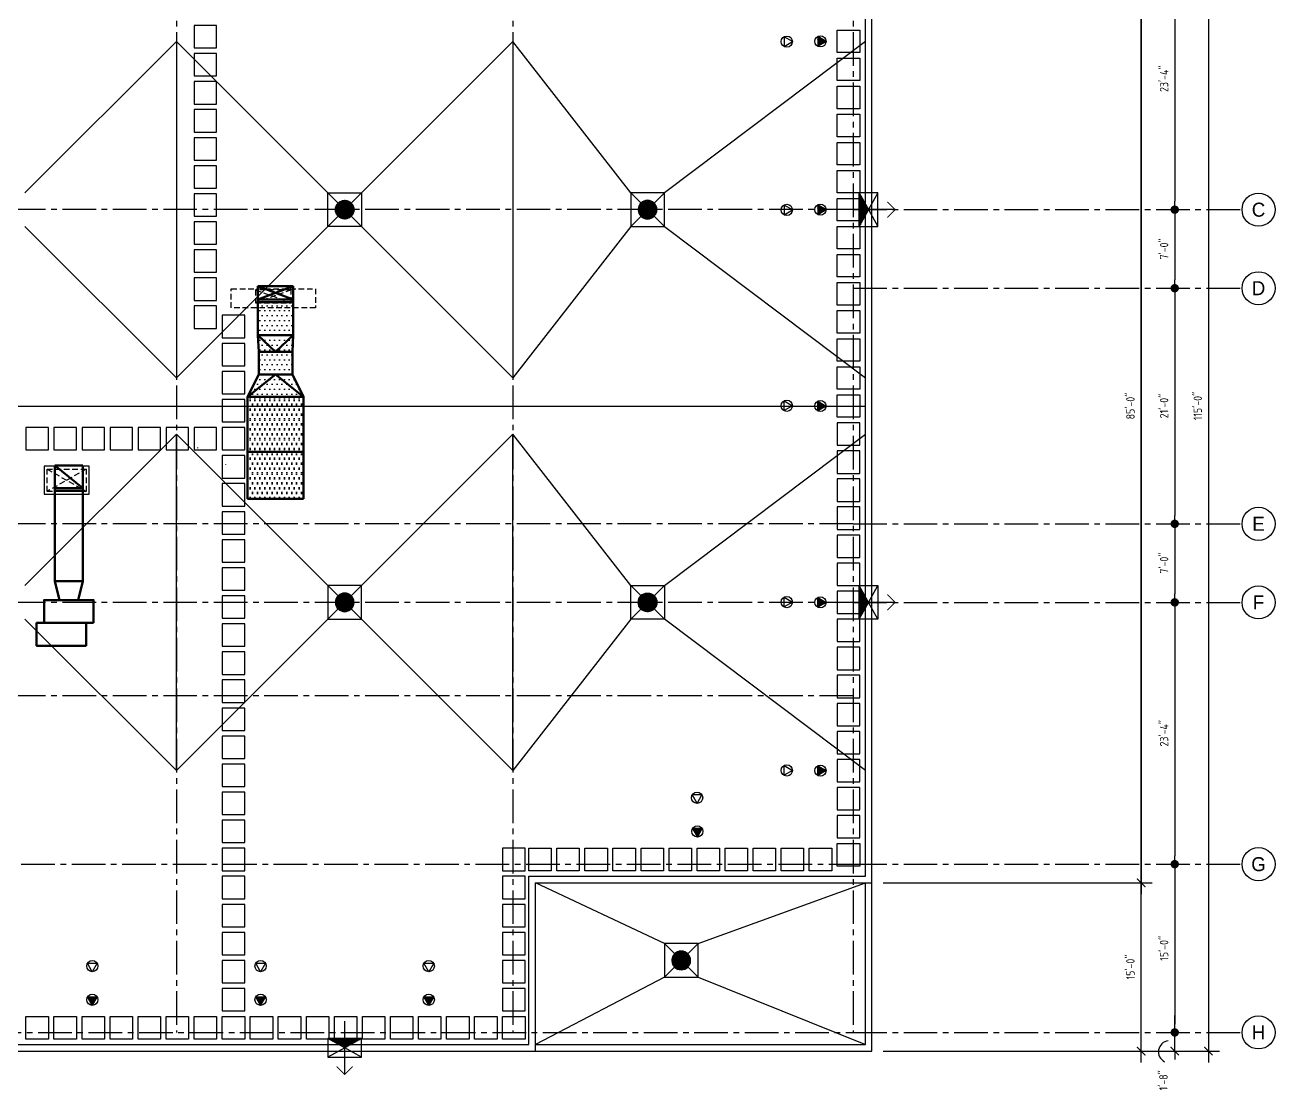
# Model space of a CAD drawing. Header units: inches. Extents: x 5893 to 9323, y 5265 to 7121.
# Drawn here: x 7986 to 9323, y 5265 to 6408 of the extents above; entities that cross this region are included whole.
import ezdxf
from ezdxf.enums import TextEntityAlignment as Align

# ---------------------------------------------------------------- set-up
doc = ezdxf.new("R2010")
doc.units = ezdxf.units.IN
doc.header["$LTSCALE"] = 48
doc.header["$MEASUREMENT"] = 0
doc.linetypes.add('CENTER2', pattern=[1.125, 0.75, -0.125, 0.125, -0.125])
doc.linetypes.add('HIDDEN2', pattern=[0.1875, 0.125, -0.0625])
doc.layers.get('0').update_dxf_attribs({"linetype": 'CONTINUOUS'})
doc.layers.get('DEFPOINTS').update_dxf_attribs({"linetype": 'CONTINUOUS'})
for name, color, linetype in [('A_0_BLDGRD', 35, 'CENTER2'), ('A_0_COL-GRID', 40, 'CONTINUOUS'), ('A_0_DIMGRD', 9, 'CENTER2'), ('A_0_DIMTXT_8', 4, 'CONTINUOUS'), ('A_0_DIMTXT_MAIN', 4, 'CONTINUOUS'), ('A_8-9_COPING', 1, 'CONTINUOUS'), ('A_9_CW_COPING', 2, 'CONTINUOUS'), ('A_MS_DRAINS', 7, 'CONTINUOUS'), ('A_MS_HATCH', 6, 'CONTINUOUS'), ('A_MS_HVAC', 2, 'CONTINUOUS'), ('A_MS_PAVERS', 1, 'CONTINUOUS'), ('A_MS_SLOPE_H', 3, 'CONTINUOUS'), ('A_MS_SLOPE_V', 1, 'CONTINUOUS'), ('M_1-9_DUCT', 9, 'CONTINUOUS'), ('M_2-9_SHAFT', 9, 'CONTINUOUS')]:
    doc.layers.add(name, color=color, linetype=linetype)
for name, color, linetype, lineweight in [('M-Exhs-Duct', 210, 'CONTINUOUS', 70), ('M-Hvac-Eqpm', 34, 'CONTINUOUS', 50), ('M-Hvac-Retn', 30, 'CONTINUOUS', 70)]:
    doc.layers.add(name, color=color, linetype=linetype, lineweight=lineweight)
doc.styles.add('ARCHITXT', font='architxt.shx')
doc.styles.add('AVANT', font='AVGARDN.TTF')
doc.dimstyles.new('DOT', dxfattribs={"dimscale": 96, "dimtxt": 0.09375, "dimasz": 0.09375, "dimexe": 0.125, "dimexo": 0.125, "dimgap": 0.0625, "dimtad": 1, "dimdec": 6, "dimzin": 3, "dimdsep": 46, "dimlunit": 4, "dimtxsty": 'ARCHITXT', "dimblk1": 'DOT', "dimblk2": 'DOT', "dimsah": 1, "dimcen": 0, "dimdle": 0.125, "dimse1": 1, "dimclrd": 256, "dimclre": 256, "dimclrt": 256, "dimadec": 0, "dimazin": 0, "dimtfac": 1, "dimtdec": 6, "dimtmove": 2, "dimatfit": 3, "dimldrblk": 'DOT', "dimfxl": 1, "dimfrac": 2, "dimtolj": 1, "dimtzin": 3, "dimarcsym": 0})
doc.dimstyles.new('TICK', dxfattribs={"dimscale": 96, "dimtxt": 0.09375, "dimasz": 0.09375, "dimexe": 0.125, "dimexo": 0.125, "dimgap": 0.0625, "dimtad": 1, "dimdec": 6, "dimzin": 3, "dimdsep": 46, "dimlunit": 4, "dimtxsty": 'ARCHITXT', "dimblk1": 'ARCHTICK', "dimblk2": 'ARCHTICK', "dimsah": 1, "dimcen": 0, "dimdle": 0.125, "dimclrd": 256, "dimclre": 256, "dimclrt": 256, "dimadec": 0, "dimazin": 0, "dimtfac": 1, "dimtdec": 6, "dimtmove": 2, "dimatfit": 3, "dimldrblk": 'ARCHTICK', "dimfxl": 1, "dimfrac": 2, "dimtolj": 1, "dimtzin": 3, "dimarcsym": 0})
doc.dimstyles.new('TICKDOT', dxfattribs={"dimscale": 96, "dimtxt": 0.09375, "dimasz": 0.09375, "dimexe": 0.125, "dimexo": 0.125, "dimgap": 0.0625, "dimtad": 1, "dimdec": 6, "dimzin": 3, "dimdsep": 46, "dimlunit": 4, "dimtxsty": 'ARCHITXT', "dimblk1": 'ARCHTICK', "dimblk2": 'DOT', "dimsah": 1, "dimcen": 0, "dimdle": 0.125, "dimclrd": 256, "dimclre": 256, "dimclrt": 256, "dimadec": 0, "dimazin": 0, "dimtfac": 1, "dimtdec": 6, "dimtmove": 2, "dimatfit": 3, "dimldrblk": 'ARCHTICK', "dimfxl": 1, "dimfrac": 2, "dimtolj": 1, "dimtzin": 3, "dimarcsym": 0})

# ---------------------------------------------------------------- blocks, each defined once
blk = doc.blocks.new('RD-20DIA')
at = {"layer": 'A_MS_HATCH'}
h = blk.add_hatch(dxfattribs=at)
h.set_pattern_fill('ANSI37', color=256, scale=4, angle=90, style=0)
h.set_pattern_definition([(135, (-6240, -5706), (-0.35355339, -0.35355339), []), (225, (-6240, -5706), (0.35355339, -0.35355339), [])])
edge = h.paths.add_edge_path()
edge.add_arc((0, 0), 10, 0, 360)
at = {"layer": 'A_MS_DRAINS', "color": 30}
for p, q in [((-18, -18), (18, 18)), ((18, -18), (-18, 18))]:
    blk.add_line(p, q, dxfattribs=at)
at = {"layer": 'A_MS_DRAINS'}
blk.add_lwpolyline([(18, -18), (-18, -18), (-18, 18), (18, 18)], close=True, dxfattribs=at)
blk.add_circle((0, 0), 10, dxfattribs=at)
blk = doc.blocks.new('SD-6X24')
at = {"layer": 'A_MS_HATCH'}
h = blk.add_hatch(dxfattribs=at)
h.set_pattern_fill('ANSI37', color=256, scale=4, angle=270, style=0)
h.set_pattern_definition([(315, (-6969.3838, -6302.17434), (0.35355339, 0.35355339), []), (45, (-6969.3838, -6302.17434), (-0.35355339, 0.35355339), [])])
h.paths.add_polyline_path([(-18, -10), (0, 0), (18, -10)])
at = {"layer": 'A_MS_DRAINS'}
for p, q in [((0, 28.5), (0, -28.5)), ((-18, 10), (0, 0)), ((0, 0), (18, 10))]:
    blk.add_line(p, q, dxfattribs=at)
at = {"layer": 'A_MS_DRAINS', "const_width": 1}
blk.add_lwpolyline([(-8.5, 20), (0, 28.5), (8.5, 20)], dxfattribs=at)
at = {"layer": 'A_MS_DRAINS'}
for points in [[(-18, -10), (18, -10), (18, 10), (-18, 10)], [(-18, -10), (0, 0), (18, -10)]]:
    blk.add_lwpolyline(points, close=True, dxfattribs=at)
blk = doc.blocks.new('_ARCHTICK')
at = {"color": 0, "linetype": 'ByBlock', "const_width": 0.15}
blk.add_lwpolyline([(-0.5, -0.5), (0.5, 0.5)], dxfattribs=at)
blk = doc.blocks.new('*D43')
at = {"layer": 'A_0_DIMTXT_MAIN', "lineweight": -2, "transparency": 16777216}
for p, q in [((9252, 6702), (9252, 5298)), ((8904, 6690), (9264, 6690)), ((8904, 5310), (9264, 5310))]:
    blk.add_line(p, q, dxfattribs=at)
at = {"layer": 'DEFPOINTS', "color": 0, "transparency": 16777216}
for p in [(8892, 6690), (8892, 5310), (9252, 5310)]:
    blk.add_point(p, dxfattribs=at)
at = {"layer": 'A_0_DIMTXT_MAIN', "lineweight": -2, "transparency": 16777216, "xscale": 9, "yscale": 9, "zscale": 9}
for p, rotation in [((9252, 6690), 90), ((9252, 5310), 270)]:
    blk.add_blockref('_ARCHTICK', p, dxfattribs=dict(at, rotation=rotation))
at = {"layer": 'A_0_DIMTXT_MAIN', "transparency": 16777216, "insert": (9240.6, 6000), "char_height": 9, "attachment_point": 5, "rotation": 90, "style": 'ARCHITXT'}
blk.add_mtext('\\A1;115\'-0"', dxfattribs=at)
blk = doc.blocks.new('_DOT')
at = {"color": 0, "linetype": 'ByBlock'}
blk.add_line((-0.5, 0), (-1, 0), dxfattribs=at)
at = {"color": 0, "linetype": 'ByBlock', "const_width": 0.5}
blk.add_lwpolyline([(-0.25, 0, 1), (0.25, 0, 1)], format="xyb", close=True, dxfattribs=at)
blk = doc.blocks.new('*D44')
at = {"layer": 'A_0_DIMTXT_MAIN', "lineweight": -2, "transparency": 16777216}
blk.add_line((9216, 6117), (9216, 5883), dxfattribs=at)
at = {"layer": 'DEFPOINTS', "color": 0, "transparency": 16777216}
for p in [(9216, 6126), (9216, 5874), (9216, 5874)]:
    blk.add_point(p, dxfattribs=at)
at = {"layer": 'A_0_DIMTXT_MAIN', "lineweight": -2, "transparency": 16777216, "xscale": 9, "yscale": 9, "zscale": 9}
for p, rotation in [((9216, 6126), 90), ((9216, 5874), 270)]:
    blk.add_blockref('_DOT', p, dxfattribs=dict(at, rotation=rotation))
at = {"layer": 'A_0_DIMTXT_MAIN', "transparency": 16777216, "insert": (9204.6, 6000), "char_height": 9, "attachment_point": 5, "rotation": 90, "style": 'ARCHITXT'}
blk.add_mtext('\\A1;21\'-0"', dxfattribs=at)
blk = doc.blocks.new('*D46')
at = {"layer": 'A_0_DIMTXT_MAIN', "lineweight": -2, "transparency": 16777216}
blk.add_line((9216, 6201), (9216, 6135), dxfattribs=at)
at = {"layer": 'DEFPOINTS', "color": 0, "transparency": 16777216}
for p in [(9216, 6210), (9216, 6126), (9216, 6126)]:
    blk.add_point(p, dxfattribs=at)
at = {"layer": 'A_0_DIMTXT_MAIN', "lineweight": -2, "transparency": 16777216, "xscale": 9, "yscale": 9, "zscale": 9}
for p, rotation in [((9216, 6210), 90), ((9216, 6126), 270)]:
    blk.add_blockref('_DOT', p, dxfattribs=dict(at, rotation=rotation))
at = {"layer": 'A_0_DIMTXT_MAIN', "transparency": 16777216, "insert": (9204.6, 6168), "char_height": 9, "attachment_point": 5, "rotation": 90, "style": 'ARCHITXT'}
blk.add_mtext('\\A1;7\'-0"', dxfattribs=at)
blk = doc.blocks.new('*D48')
at = {"layer": 'A_0_DIMTXT_8', "lineweight": -2, "transparency": 16777216}
blk.add_line((9180, 6522), (9180, 5478), dxfattribs=at)
at = {"layer": 'DEFPOINTS', "color": 0, "transparency": 16777216}
for p in [(9180, 6510), (9180, 5490), (9180, 5490)]:
    blk.add_point(p, dxfattribs=at)
at = {"layer": 'A_0_DIMTXT_8', "lineweight": -2, "transparency": 16777216, "xscale": 9, "yscale": 9, "zscale": 9}
for p, rotation in [((9180, 6510), 90), ((9180, 5490), 270)]:
    blk.add_blockref('_ARCHTICK', p, dxfattribs=dict(at, rotation=rotation))
at = {"layer": 'A_0_DIMTXT_8', "transparency": 16777216, "insert": (9168.6, 6000), "char_height": 9, "attachment_point": 5, "rotation": 90, "style": 'ARCHITXT'}
blk.add_mtext('\\A1;85\'-0"', dxfattribs=at)
blk = doc.blocks.new('*D49')
at = {"layer": 'A_0_DIMTXT_MAIN', "lineweight": -2, "transparency": 16777216}
for p, q in [((9216, 5339), (9216, 5348)), ((9216, 5310), (9216, 5330)), ((9216, 5310), (9216, 5301))]:
    blk.add_line(p, q, dxfattribs=at)
at = {"layer": 'DEFPOINTS', "color": 0, "transparency": 16777216}
for p in [(9216, 5330), (9216, 5330), (9216, 5310)]:
    blk.add_point(p, dxfattribs=at)
at = {"layer": 'A_0_DIMTXT_MAIN', "lineweight": -2, "transparency": 16777216, "xscale": 9, "yscale": 9, "zscale": 9}
for name, p, rotation in [('_DOT', (9216, 5330), 270), ('_ARCHTICK', (9216, 5310), 90)]:
    blk.add_blockref(name, p, dxfattribs=dict(at, rotation=rotation))
at = {"layer": 'A_0_DIMTXT_MAIN', "transparency": 16777216, "insert": (9203.9, 5278.8), "char_height": 9, "attachment_point": 5, "rotation": 90, "style": 'ARCHITXT'}
blk.add_mtext('\\A1;1\'-8"', dxfattribs=at)
blk = doc.blocks.new('*D14')
at = {"layer": 'A_0_DIMTXT_8', "lineweight": -2, "transparency": 16777216}
for p, q in [((9180, 5298), (9180, 5502)), ((8904, 5490), (9192, 5490)), ((8904, 5310), (9192, 5310))]:
    blk.add_line(p, q, dxfattribs=at)
at = {"layer": 'DEFPOINTS', "color": 0, "transparency": 16777216}
for p in [(8892, 5490), (9180, 5490), (8892, 5310)]:
    blk.add_point(p, dxfattribs=at)
at = {"layer": 'A_0_DIMTXT_8', "lineweight": -2, "transparency": 16777216, "xscale": 9, "yscale": 9, "zscale": 9}
for p, rotation in [((9180, 5490), 90), ((9180, 5310), 270)]:
    blk.add_blockref('_ARCHTICK', p, dxfattribs=dict(at, rotation=rotation))
at = {"layer": 'A_0_DIMTXT_8', "transparency": 16777216, "insert": (9168.6, 5400), "char_height": 9, "attachment_point": 5, "rotation": 90, "style": 'ARCHITXT'}
blk.add_mtext('\\A1;15\'-0"', dxfattribs=at)
blk = doc.blocks.new('*D15')
at = {"layer": 'A_0_DIMTXT_8', "lineweight": -2, "transparency": 16777216}
blk.add_line((9180, 5478), (9180, 6522), dxfattribs=at)
at = {"layer": 'DEFPOINTS', "color": 0, "transparency": 16777216}
for p in [(9180, 6510), (9180, 6510), (9180, 5490)]:
    blk.add_point(p, dxfattribs=at)
at = {"layer": 'A_0_DIMTXT_8', "lineweight": -2, "transparency": 16777216, "xscale": 9, "yscale": 9, "zscale": 9}
for p, rotation in [((9180, 6510), 90), ((9180, 5490), 270)]:
    blk.add_blockref('_ARCHTICK', p, dxfattribs=dict(at, rotation=rotation))
at = {"layer": 'A_0_DIMTXT_8', "transparency": 16777216, "insert": (9168.6, 6000), "char_height": 9, "attachment_point": 5, "rotation": 90, "style": 'ARCHITXT'}
blk.add_mtext('\\A1;85\'-0"', dxfattribs=at)
blk = doc.blocks.new('*D16')
at = {"layer": 'A_0_DIMTXT_MAIN', "lineweight": -2, "transparency": 16777216}
blk.add_line((9216, 6481), (9216, 6219), dxfattribs=at)
at = {"layer": 'DEFPOINTS', "color": 0, "transparency": 16777216}
for p in [(9216, 6490), (9216, 6210), (9216, 6210)]:
    blk.add_point(p, dxfattribs=at)
at = {"layer": 'A_0_DIMTXT_MAIN', "lineweight": -2, "transparency": 16777216, "xscale": 9, "yscale": 9, "zscale": 9}
for p, rotation in [((9216, 6490), 90), ((9216, 6210), 270)]:
    blk.add_blockref('_DOT', p, dxfattribs=dict(at, rotation=rotation))
at = {"layer": 'A_0_DIMTXT_MAIN', "transparency": 16777216, "insert": (9204.6, 6350), "char_height": 9, "attachment_point": 5, "rotation": 90, "style": 'ARCHITXT'}
blk.add_mtext('\\A1;23\'-4"', dxfattribs=at)
blk = doc.blocks.new('*D17')
at = {"layer": 'A_0_DIMTXT_MAIN', "lineweight": -2, "transparency": 16777216}
blk.add_line((9216, 5781), (9216, 5519), dxfattribs=at)
at = {"layer": 'DEFPOINTS', "color": 0, "transparency": 16777216}
for p in [(9216, 5790), (9216, 5510), (9216, 5510)]:
    blk.add_point(p, dxfattribs=at)
at = {"layer": 'A_0_DIMTXT_MAIN', "lineweight": -2, "transparency": 16777216, "xscale": 9, "yscale": 9, "zscale": 9}
for p, rotation in [((9216, 5790), 90), ((9216, 5510), 270)]:
    blk.add_blockref('_DOT', p, dxfattribs=dict(at, rotation=rotation))
at = {"layer": 'A_0_DIMTXT_MAIN', "transparency": 16777216, "insert": (9204.6, 5650), "char_height": 9, "attachment_point": 5, "rotation": 90, "style": 'ARCHITXT'}
blk.add_mtext('\\A1;23\'-4"', dxfattribs=at)
blk = doc.blocks.new('*D18')
at = {"layer": 'A_0_DIMTXT_MAIN', "lineweight": -2, "transparency": 16777216}
blk.add_line((9216, 5865), (9216, 5799), dxfattribs=at)
at = {"layer": 'DEFPOINTS', "color": 0, "transparency": 16777216}
for p in [(9216, 5874), (9216, 5790), (9216, 5790)]:
    blk.add_point(p, dxfattribs=at)
at = {"layer": 'A_0_DIMTXT_MAIN', "lineweight": -2, "transparency": 16777216, "xscale": 9, "yscale": 9, "zscale": 9}
for p, rotation in [((9216, 5874), 90), ((9216, 5790), 270)]:
    blk.add_blockref('_DOT', p, dxfattribs=dict(at, rotation=rotation))
at = {"layer": 'A_0_DIMTXT_MAIN', "transparency": 16777216, "insert": (9204.6, 5832), "char_height": 9, "attachment_point": 5, "rotation": 90, "style": 'ARCHITXT'}
blk.add_mtext('\\A1;7\'-0"', dxfattribs=at)
blk = doc.blocks.new('*D19')
at = {"layer": 'A_0_DIMTXT_MAIN', "lineweight": -2, "transparency": 16777216}
blk.add_line((9216, 5501), (9216, 5339), dxfattribs=at)
at = {"layer": 'DEFPOINTS', "color": 0, "transparency": 16777216}
for p in [(9216, 5510), (9216, 5330), (9216, 5330)]:
    blk.add_point(p, dxfattribs=at)
at = {"layer": 'A_0_DIMTXT_MAIN', "lineweight": -2, "transparency": 16777216, "xscale": 9, "yscale": 9, "zscale": 9}
for p, rotation in [((9216, 5510), 90), ((9216, 5330), 270)]:
    blk.add_blockref('_DOT', p, dxfattribs=dict(at, rotation=rotation))
at = {"layer": 'A_0_DIMTXT_MAIN', "transparency": 16777216, "insert": (9204.6, 5420), "char_height": 9, "attachment_point": 5, "rotation": 90, "style": 'ARCHITXT'}
blk.add_mtext('\\A1;15\'-0"', dxfattribs=at)
blk = doc.blocks.new('grid-bbl')
at = {"color": 1, "linetype": 'Continuous'}
blk.add_circle((0, 0.25), 0.184, dxfattribs=at)
at = {"style": 'AVANT'}
blk.add_attdef('-', text='', height=0.156, dxfattribs=at).set_placement((0, 0.25), align=Align.MIDDLE_CENTER)

msp = doc.modelspace()

# ---------------------------------------------------------------- hatches: boundary and pattern name
at = {"layer": 'A_MS_HATCH'}
h = msp.add_hatch(dxfattribs=at)
h.set_pattern_fill('ANSI37', color=9, scale=4, angle=180, style=0)
h.set_pattern_definition([(45, (2250.86584, 11468.35104), (-0.35355339, 0.35355339), []), (135, (2250.86584, 11468.35104), (-0.35355339, -0.35355339), [])])
h.paths.add_polyline_path([(8834, 6384.8038476), (8843, 6390), (8834, 6395.1961524)])
h = msp.add_hatch(dxfattribs=at)
h.set_pattern_fill('ANSI37', color=9, scale=4, angle=180, style=0)
h.set_pattern_definition([(45, (2250.86584, 11288.35104), (-0.35355339, 0.35355339), []), (135, (2250.86584, 11288.35104), (-0.35355339, -0.35355339), [])])
h.paths.add_polyline_path([(8834, 6204.8038476), (8843, 6210), (8834, 6215.1961524)])
h = msp.add_hatch(dxfattribs=at)
h.set_pattern_fill('ANSI37', color=9, scale=4, angle=180, style=0)
h.set_pattern_definition([(315, (2250.86584, 921.64896), (-0.35355339, -0.35355339), []), (225, (2250.86584, 921.64896), (-0.35355339, 0.35355339), [])])
h.paths.add_polyline_path([(8834, 6005.1961524), (8843, 6000), (8834, 5994.8038476)])
h = msp.add_hatch(dxfattribs=at)
h.set_pattern_fill('ANSI37', color=9, scale=4, angle=180, style=0)
h.set_pattern_definition([(315, (2250.86584, 711.64896), (-0.35355339, -0.35355339), []), (225, (2250.86584, 711.64896), (-0.35355339, 0.35355339), [])])
h.paths.add_polyline_path([(8834, 5795.1961524), (8843, 5790), (8834, 5784.8038476)])
h = msp.add_hatch(dxfattribs=at)
h.set_pattern_fill('ANSI37', color=9, scale=4, angle=180, style=0)
h.set_pattern_definition([(315, (2250.86584, 531.64896), (-0.35355339, -0.35355339), []), (225, (2250.86584, 531.64896), (-0.35355339, 0.35355339), [])])
h.paths.add_polyline_path([(8834, 5615.1961524), (8843, 5610), (8834, 5604.8038476)])
h = msp.add_hatch(dxfattribs=at)
h.set_pattern_fill('ANSI37', color=9, scale=4, angle=180, style=0)
h.set_pattern_definition([(315, (13783.62156, 12131.13416), (0.35355339, 0.35355339), []), (45, (13783.62156, 12131.13416), (-0.35355339, 0.35355339), [])])
h.paths.add_polyline_path([(8700.0743621, 5548), (8705.2705145, 5539), (8710.466667, 5548)])
h = msp.add_hatch(dxfattribs=at)
h.set_pattern_fill('ANSI37', color=9, scale=4, angle=90, style=0)
h.set_pattern_definition([(225, (2979.64896, 11951.13416), (-0.35355339, 0.35355339), []), (135, (2979.64896, 11951.13416), (0.35355339, 0.35355339), [])])
h.paths.add_polyline_path([(8063.1961524, 5368), (8058, 5359), (8052.8038476, 5368)])
h = msp.add_hatch(dxfattribs=at)
h.set_pattern_fill('ANSI37', color=9, scale=4, angle=90, style=0)
h.set_pattern_definition([(225, (3159.64896, 11951.13416), (-0.35355339, 0.35355339), []), (135, (3159.64896, 11951.13416), (0.35355339, 0.35355339), [])])
h.paths.add_polyline_path([(8243.1961524, 5368), (8238, 5359), (8232.8038476, 5368)])
h = msp.add_hatch(dxfattribs=at)
h.set_pattern_fill('ANSI37', color=9, scale=4, angle=90, style=0)
h.set_pattern_definition([(225, (3339.64896, 11951.13416), (-0.35355339, 0.35355339), []), (135, (3339.64896, 11951.13416), (0.35355339, 0.35355339), [])])
h.paths.add_polyline_path([(8423.1961524, 5368), (8418, 5359), (8412.8038476, 5368)])
at = {"layer": 'A_MS_HVAC'}
h = msp.add_hatch(dxfattribs=at)
h.set_pattern_fill('DOTS', color=6, scale=84, style=0)
h.set_pattern_definition([(7e-15, (2e-12, 1440), (2.625, 5.25), [0, -5.25])])
h.paths.add_polyline_path([(8284.0299169, 5950.9312578), (8284.0299169, 6009.8574786), (8224.0299169, 6009.8574786), (8224.0299169, 5950.9312578)])
h.paths.add_polyline_path([(8284.0299169, 5900.7914322), (8284.0299169, 5950.9312578), (8224.0299169, 5950.9312578), (8224.0299169, 5900.7914322)])
h.paths.add_polyline_path([(8254.0299169, 6033.8574786), (8224.0299169, 6009.8574786), (8284.0299169, 6009.8574786)])
h.paths.add_polyline_path([(8254.0299169, 6033.8574786), (8236.0299169, 6033.8574786), (8224.0299169, 6009.8574786)], flags=16)
h.paths.add_polyline_path([(8284.0299169, 6009.8574786), (8272.0299169, 6033.8574786), (8254.0299169, 6033.8574786)], flags=16)
h.paths.add_polyline_path([(8272.0299169, 6033.8574786), (8272.0299169, 6057.8574786), (8236.0299169, 6057.8574786), (8236.0299169, 6033.8574786)])
h.paths.add_polyline_path([(8236.0299169, 6057.8574786), (8254.0299169, 6057.8574786), (8235.0299169, 6075.6715537)], flags=16)
h.paths.add_polyline_path([(8254.0299169, 6057.8574786), (8272.0299169, 6057.8574786), (8273.0299169, 6075.6715537)], flags=16)
h.paths.add_polyline_path([(8235.0299169, 6075.6715537), (8254.0299169, 6057.8574786), (8273.0299169, 6075.6715537)])
h.paths.add_polyline_path([(8273.0299169, 6075.6715537), (8273.0299169, 6110.9127013), (8235.0299169, 6110.9127013), (8235.0299169, 6075.6715537)])
h = msp.add_hatch(dxfattribs=at)
h.set_pattern_fill('DOTS', color=6, scale=84, style=0)
h.paths.add_polyline_path([(8284.0299169, 5950.9312578), (8224.0299169, 5950.9312578), (8224.0299169, 5900.7914322), (8284.0299169, 5900.7914322)])
h.paths.add_polyline_path([(8284.0299169, 5991.1935771), (8224.0299169, 5991.1935771), (8224.0299169, 5950.9312578), (8284.0299169, 5950.9312578)])
h.paths.add_polyline_path([(8284.0299169, 6000), (8224.0299169, 6000), (8224.0299169, 5991.1935771), (8284.0299169, 5991.1935771)])
h.paths.add_polyline_path([(8284.0299169, 6009.8574786), (8224.0299169, 6009.8574786), (8224.0299169, 6000), (8284.0299169, 6000)])

# ---------------------------------------------------------------- linework, layer by layer
for p, q in [((8171, 5955), (8171, 5955.625)), ((8201, 5937), (8201, 5937.625))]:
    msp.add_line(p, q)
at = {"layer": 'A_0_BLDGRD'}
for p, q in [((8148, 6670), (8148, 5330)), ((8148, 6670), (8148, 5330)), ((8508, 6670), (8508, 5330)), ((8508, 6670), (8508, 5330)), ((8872, 6670), (8872, 5330)), ((8872, 6670), (8872, 5330)), ((8872, 6210), (6344, 6210)), ((8872, 6210), (6344, 6210)), ((8872, 5874), (6344, 5874)), ((8872, 5874), (6344, 5874)), ((8872, 5790), (6344, 5790)), ((8872, 5790), (6344, 5790)), ((8872, 5690), (6316, 5690)), ((8872, 5690), (6316, 5690)), ((6524, 5510), (8872, 5510)), ((6524, 5510), (8872, 5510)), ((6704, 5330), (8872, 5330)), ((6704, 5330), (8872, 5330))]:
    msp.add_line(p, q, dxfattribs=at)
at = {"layer": 'A_0_DIMGRD'}
for p, q in [((8872, 6210), (9288, 6210)), ((8872, 6126), (9288, 6126)), ((8872, 5874), (9288, 5874)), ((8872, 5790), (9288, 5790)), ((8872, 5510), (9288, 5510)), ((8872, 5330), (9288, 5330))]:
    msp.add_line(p, q, dxfattribs=at)
at = {"layer": 'A_0_DIMTXT_MAIN'}
msp.add_arc((9210.439414, 5309.3063965), 11.8722715, 96.6542370263, 243.3158759488, dxfattribs=at)
at = {"layer": 'A_8-9_COPING'}
for points in [[(8532, 5310), (8892, 5310), (8892, 5490)], [(8532, 5317), (8885, 5317), (8885, 5490)]]:
    msp.add_lwpolyline(points, dxfattribs=at)
at = {"layer": 'A_9_CW_COPING'}
for points in [[(6504, 5674.5), (6504, 5490), (6684, 5490), (6684, 5310), (8532, 5310), (8532, 5490), (8892, 5490), (8892, 6510), (8532, 6510), (8532, 6690), (6684, 6690), (6684, 6510), (6504, 6510), (6504, 6325.5)], [(6511, 5674.5), (6511, 5497), (6691, 5497), (6691, 5317), (8525, 5317), (8525, 5497), (8885, 5497), (8885, 6503), (8525, 6503), (8525, 6683), (6691, 6683), (6691, 6503), (6511, 6503), (6511, 6325.5)]]:
    msp.add_lwpolyline(points, dxfattribs=at)
at = {"layer": 'A_MS_DRAINS', "color": 3}
for points in [[(8798.0061013, 6384.533333), (8807.0061013, 6389.7294855), (8798.0061013, 6394.9256379)], [(8834, 6384.8038476), (8843, 6390), (8834, 6395.1961524)], [(8798.0061013, 6204.533333), (8807.0061013, 6209.7294855), (8798.0061013, 6214.9256379)], [(8834, 6204.8038476), (8843, 6210), (8834, 6215.1961524)], [(8798.0061013, 6005.466667), (8807.0061013, 6000.2705145), (8798.0061013, 5995.0743621)], [(8834, 6005.1961524), (8843, 6000), (8834, 5994.8038476)], [(8798.0061013, 5795.466667), (8807.0061013, 5790.2705145), (8798.0061013, 5785.0743621)], [(8834, 5795.1961524), (8843, 5790), (8834, 5784.8038476)], [(8798.0061013, 5615.466667), (8807.0061013, 5610.2705145), (8798.0061013, 5605.0743621)], [(8834, 5615.1961524), (8843, 5610), (8834, 5604.8038476)], [(8699.8038476, 5583.9938987), (8705, 5574.9938987), (8710.1961524, 5583.9938987)], [(8700.0743621, 5548), (8705.2705145, 5539), (8710.466667, 5548)], [(8063.1961524, 5404), (8058, 5395), (8052.8038476, 5404)], [(8243.1961524, 5404), (8238, 5395), (8232.8038476, 5404)], [(8423.1961524, 5404), (8418, 5395), (8412.8038476, 5404)], [(8063.1961524, 5368), (8058, 5359), (8052.8038476, 5368)], [(8243.1961524, 5368), (8238, 5359), (8232.8038476, 5368)], [(8423.1961524, 5368), (8418, 5359), (8412.8038476, 5368)]]:
    msp.add_lwpolyline(points, close=True, dxfattribs=at)
for centre in [(8801.0061013, 6389.7294855), (8837, 6390), (8801.0061013, 6209.7294855), (8837, 6210), (8801.0061013, 6000.2705145), (8837, 6000), (8801.0061013, 5790.2705145), (8837, 5790), (8801.0061013, 5610.2705145), (8837, 5610), (8705, 5580.9938987), (8705.2705145, 5545), (8058, 5401), (8238, 5401), (8418, 5401), (8058, 5365), (8238, 5365), (8418, 5365)]:
    msp.add_circle(centre, 6, dxfattribs=at)
at = {"layer": 'A_MS_PAVERS'}
for points in [[(8167, 6407), (8167, 6383), (8191, 6383), (8191, 6407)], [(8855, 6402), (8879, 6402), (8879, 6378), (8855, 6378)], [(8167, 6377), (8167, 6353), (8191, 6353), (8191, 6377)], [(8855, 6372), (8879, 6372), (8879, 6348), (8855, 6348)], [(8167, 6347), (8167, 6323), (8191, 6323), (8191, 6347)], [(8855, 6342), (8879, 6342), (8879, 6318), (8855, 6318)], [(8167, 6317), (8167, 6293), (8191, 6293), (8191, 6317)], [(8855, 6312), (8879, 6312), (8879, 6288), (8855, 6288)], [(8167, 6287), (8167, 6263), (8191, 6263), (8191, 6287)], [(8855, 6282), (8879, 6282), (8879, 6258), (8855, 6258)], [(8167, 6257), (8167, 6233), (8191, 6233), (8191, 6257)], [(8855, 6252), (8879, 6252), (8879, 6228), (8855, 6228)], [(8167, 6227), (8167, 6203), (8191, 6203), (8191, 6227)], [(8855, 6222), (8879, 6222), (8879, 6198), (8855, 6198)], [(8167, 6197), (8167, 6173), (8191, 6173), (8191, 6197)], [(8855, 6192), (8879, 6192), (8879, 6168), (8855, 6168)], [(8167, 6167), (8167, 6143), (8191, 6143), (8191, 6167)], [(8855, 6162), (8879, 6162), (8879, 6138), (8855, 6138)], [(8167, 6137), (8167, 6113), (8191, 6113), (8191, 6137)], [(8855, 6132), (8879, 6132), (8879, 6108), (8855, 6108)], [(8167, 6107), (8167, 6083), (8191, 6083), (8191, 6107)], [(8855, 6102), (8879, 6102), (8879, 6078), (8855, 6078)], [(8197, 6097), (8197, 6073), (8221, 6073), (8221, 6097)], [(8855, 6072), (8879, 6072), (8879, 6048), (8855, 6048)], [(8197, 6067), (8197, 6043), (8221, 6043), (8221, 6067)], [(8197, 6037), (8197, 6013), (8221, 6013), (8221, 6037)], [(8855, 6042), (8879, 6042), (8879, 6018), (8855, 6018)], [(8197, 6007), (8197, 5983), (8221, 5983), (8221, 6007)], [(8855, 6012), (8879, 6012), (8879, 5988), (8855, 5988)], [(8855, 5958), (8879, 5958), (8879, 5982), (8855, 5982)], [(7987, 5977), (7987, 5953), (8011, 5953), (8011, 5977)], [(8017, 5977), (8017, 5953), (8041, 5953), (8041, 5977)], [(8047, 5977), (8047, 5953), (8071, 5953), (8071, 5977)], [(8077, 5977), (8077, 5953), (8101, 5953), (8101, 5977)], [(8107, 5977), (8107, 5953), (8131, 5953), (8131, 5977)], [(8137, 5977), (8137, 5953), (8161, 5953), (8161, 5977)], [(8167, 5977), (8167, 5953), (8191, 5953), (8191, 5977)], [(8197, 5977), (8197, 5953), (8221, 5953), (8221, 5977)], [(8855, 5928), (8879, 5928), (8879, 5952), (8855, 5952)], [(8197, 5947), (8197, 5923), (8221, 5923), (8221, 5947)], [(8197, 5917), (8197, 5893), (8221, 5893), (8221, 5917)], [(8855, 5898), (8879, 5898), (8879, 5922), (8855, 5922)], [(8197, 5887), (8197, 5863), (8221, 5863), (8221, 5887)], [(8855, 5868), (8879, 5868), (8879, 5892), (8855, 5892)], [(8855, 5838), (8879, 5838), (8879, 5862), (8855, 5862)], [(8197, 5857), (8197, 5833), (8221, 5833), (8221, 5857)], [(8855, 5808), (8879, 5808), (8879, 5832), (8855, 5832)], [(8197, 5827), (8197, 5803), (8221, 5803), (8221, 5827)], [(8197, 5797), (8197, 5773), (8221, 5773), (8221, 5797)], [(8855, 5778), (8879, 5778), (8879, 5802), (8855, 5802)], [(8197, 5767), (8197, 5743), (8221, 5743), (8221, 5767)], [(8855, 5748), (8879, 5748), (8879, 5772), (8855, 5772)], [(8197, 5737), (8197, 5713), (8221, 5713), (8221, 5737)], [(8855, 5718), (8879, 5718), (8879, 5742), (8855, 5742)], [(8855, 5688), (8879, 5688), (8879, 5712), (8855, 5712)], [(8197, 5707), (8197, 5683), (8221, 5683), (8221, 5707)], [(8197, 5677), (8197, 5653), (8221, 5653), (8221, 5677)], [(8855, 5658), (8879, 5658), (8879, 5682), (8855, 5682)], [(8197, 5647), (8197, 5623), (8221, 5623), (8221, 5647)], [(8855, 5628), (8879, 5628), (8879, 5652), (8855, 5652)], [(8197, 5617), (8197, 5593), (8221, 5593), (8221, 5617)], [(8855, 5598), (8879, 5598), (8879, 5622), (8855, 5622)], [(8855, 5568), (8879, 5568), (8879, 5592), (8855, 5592)], [(8197, 5587), (8197, 5563), (8221, 5563), (8221, 5587)], [(8197, 5557), (8197, 5533), (8221, 5533), (8221, 5557)], [(8855, 5538), (8879, 5538), (8879, 5562), (8855, 5562)], [(8197, 5527), (8197, 5503), (8221, 5503), (8221, 5527)], [(8521, 5527), (8497, 5527), (8497, 5503), (8521, 5503)], [(8549, 5527), (8549, 5503), (8525, 5503), (8525, 5527)], [(8579, 5527), (8579, 5503), (8555, 5503), (8555, 5527)], [(8609, 5527), (8609, 5503), (8585, 5503), (8585, 5527)], [(8639, 5527), (8639, 5503), (8615, 5503), (8615, 5527)], [(8669, 5527), (8669, 5503), (8645, 5503), (8645, 5527)], [(8699, 5527), (8699, 5503), (8675, 5503), (8675, 5527)], [(8729, 5527), (8729, 5503), (8705, 5503), (8705, 5527)], [(8759, 5527), (8759, 5503), (8735, 5503), (8735, 5527)], [(8789, 5527), (8789, 5503), (8765, 5503), (8765, 5527)], [(8819, 5527), (8819, 5503), (8795, 5503), (8795, 5527)], [(8849, 5527), (8849, 5503), (8825, 5503), (8825, 5527)], [(8879, 5532), (8879, 5508), (8855, 5508), (8855, 5532)], [(8197, 5497), (8197, 5473), (8221, 5473), (8221, 5497)], [(8521, 5497), (8497, 5497), (8497, 5473), (8521, 5473)], [(8197, 5467), (8197, 5443), (8221, 5443), (8221, 5467)], [(8521, 5467), (8497, 5467), (8497, 5443), (8521, 5443)], [(8197, 5437), (8197, 5413), (8221, 5413), (8221, 5437)], [(8521, 5437), (8497, 5437), (8497, 5413), (8521, 5413)], [(8197, 5407), (8197, 5383), (8221, 5383), (8221, 5407)], [(8521, 5407), (8497, 5407), (8497, 5383), (8521, 5383)], [(8197, 5377), (8197, 5353), (8221, 5353), (8221, 5377)], [(8521, 5377), (8497, 5377), (8497, 5353), (8521, 5353)], [(7987, 5323), (7987, 5347), (8011, 5347), (8011, 5323)], [(8017, 5323), (8017, 5347), (8041, 5347), (8041, 5323)], [(8047, 5323), (8047, 5347), (8071, 5347), (8071, 5323)], [(8077, 5323), (8077, 5347), (8101, 5347), (8101, 5323)], [(8107, 5323), (8107, 5347), (8131, 5347), (8131, 5323)], [(8137, 5323), (8137, 5347), (8161, 5347), (8161, 5323)], [(8167, 5323), (8167, 5347), (8191, 5347), (8191, 5323)], [(8197, 5323), (8197, 5347), (8221, 5347), (8221, 5323)], [(8227, 5323), (8227, 5347), (8251, 5347), (8251, 5323)], [(8257, 5323), (8257, 5347), (8281, 5347), (8281, 5323)], [(8287, 5323), (8287, 5347), (8311, 5347), (8311, 5323)], [(8317, 5323), (8317, 5347), (8341, 5347), (8341, 5323)], [(8347, 5323), (8347, 5347), (8371, 5347), (8371, 5323)], [(8377, 5323), (8377, 5347), (8401, 5347), (8401, 5323)], [(8407, 5323), (8407, 5347), (8431, 5347), (8431, 5323)], [(8437, 5323), (8437, 5347), (8461, 5347), (8461, 5323)], [(8467, 5323), (8467, 5347), (8491, 5347), (8491, 5323)], [(8497, 5323), (8497, 5347), (8521, 5347), (8521, 5323)]]:
    msp.add_lwpolyline(points, close=True, dxfattribs=at)
at = {"layer": 'A_MS_SLOPE_H'}
for p, q in [((8148, 6390), (8148, 6030)), ((8508, 6390), (8508, 6030)), ((7452, 6000), (8885, 6000)), ((8148, 5610), (8148, 5970)), ((8508, 5610), (8508, 5970)), ((8148, 5658), (8148, 5922))]:
    msp.add_line(p, q, dxfattribs=at)
at = {"layer": 'A_MS_SLOPE_V'}
for p, q in [((7986, 6228), (8148, 6390)), ((8148, 6390), (8310, 6228)), ((8508, 6390), (8346, 6228)), ((8634, 6228), (8508, 6390)), ((8885, 6390), (8670, 6228)), ((7986, 6192), (8148, 6030)), ((8148, 6030), (8310, 6192)), ((8508, 6030), (8346, 6192)), ((8634, 6192), (8508, 6030)), ((8670, 6192), (8885, 6030)), ((7986, 5808), (8148, 5970)), ((8148, 5970), (8310, 5808)), ((8508, 5970), (8346, 5808)), ((8634, 5808), (8508, 5970)), ((8670, 5808), (8885, 5970)), ((7986, 5772), (8148, 5610)), ((8148, 5610), (8310, 5772)), ((8508, 5610), (8346, 5772)), ((8634, 5772), (8508, 5610)), ((8885, 5610), (8670, 5772)), ((8670, 5425), (8532, 5490)), ((8706, 5425), (8885, 5490)), ((8670, 5389), (8532, 5317)), ((8706, 5389), (8885, 5317))]:
    msp.add_line(p, q, dxfattribs=at)
at = {"layer": 'DEFPOINTS'}
for p in [(8254.0299169, 6075.6715537), (8254.0299169, 6009.8574786), (8254.0299169, 5900.7914322)]:
    msp.add_point(p, dxfattribs=at)
at = {"layer": 'M-Exhs-Duct'}
for p, q in [((8235.0299169, 6128.2877013), (8235.0299169, 6075.6715537)), ((8273.0299169, 6128.2877013), (8235.0299169, 6128.2877013)), ((8235.0299169, 6113.9127013), (8273.0299169, 6128.2877013)), ((8273.0299169, 6113.9127013), (8235.0299169, 6128.2877013)), ((8235.0299169, 6128.2877013), (8235.0299169, 6075.6715537)), ((8273.0299169, 6128.2877013), (8235.0299169, 6128.2877013)), ((8235.0299169, 6113.9127013), (8273.0299169, 6128.2877013)), ((8273.0299169, 6113.9127013), (8235.0299169, 6128.2877013)), ((8273.0299169, 6128.2877013), (8273.0299169, 6075.6715537)), ((8273.0299169, 6128.2877013), (8273.0299169, 6075.6715537)), ((8273.0299169, 6113.9127013), (8235.0299169, 6113.9127013)), ((8273.0299169, 6113.9127013), (8235.0299169, 6113.9127013)), ((8273.0299169, 6110.9127013), (8235.0299169, 6110.9127013)), ((8273.0299169, 6110.9127013), (8235.0299169, 6110.9127013)), ((8273.0299169, 6075.6715537), (8235.0299169, 6075.6715537)), ((8235.0299169, 6075.6715537), (8254.0299169, 6057.8574786)), ((8273.0299169, 6075.6715537), (8235.0299169, 6075.6715537)), ((8235.0299169, 6075.6715537), (8254.0299169, 6057.8574786)), ((8254.0299169, 6057.8574786), (8273.0299169, 6075.6715537)), ((8254.0299169, 6057.8574786), (8273.0299169, 6075.6715537)), ((8224.0299169, 6009.8574786), (8254.0299169, 6033.8574786)), ((8224.0299169, 6009.8574786), (8254.0299169, 6033.8574786)), ((8284.0299169, 6009.8574786), (8254.0299169, 6033.8574786)), ((8284.0299169, 6009.8574786), (8254.0299169, 6033.8574786)), ((8224.0299169, 6009.8574786), (8224.0299169, 5900.7914322)), ((8224.0299169, 6009.8574786), (8224.0299169, 5900.7914322)), ((8284.0299169, 6009.8574786), (8284.0299169, 5900.7914322)), ((8284.0299169, 6009.8574786), (8284.0299169, 5900.7914322)), ((8224.0299169, 5950.9312578), (8284.0299169, 5950.9312578)), ((8224.0299169, 5950.9312578), (8284.0299169, 5950.9312578)), ((8284.0299169, 5900.7914322), (8224.0299169, 5900.7914322)), ((8284.0299169, 5900.7914322), (8224.0299169, 5900.7914322))]:
    msp.add_line(p, q, dxfattribs=at)
for points in [[(8273.0299169, 6075.6715537, 0), (8272.0299169, 6057.8574786, 0), (8236.0299169, 6057.8574786, 0), (8235.0299169, 6075.6715537, 0)], [(8273.0299169, 6075.6715537, 0), (8272.0299169, 6057.8574786, 0), (8236.0299169, 6057.8574786, 0), (8235.0299169, 6075.6715537, 0)], [(8272.0299169, 6033.8574786, 0), (8284.0299169, 6009.8574786, 0), (8224.0299169, 6009.8574786, 0), (8236.0299169, 6033.8574786, 0)], [(8272.0299169, 6033.8574786, 0), (8284.0299169, 6009.8574786, 0), (8224.0299169, 6009.8574786, 0), (8236.0299169, 6033.8574786, 0)]]:
    msp.add_polyline3d(points, dxfattribs=at)
at = {"layer": 'M-Hvac-Eqpm'}
for p, q in [((8236.0299169, 6057.8574786), (8236.0299169, 6033.8574786)), ((8272.0299169, 6057.8574786), (8236.0299169, 6057.8574786)), ((8272.0299169, 6057.8574786), (8272.0299169, 6033.8574786)), ((8272.0299169, 6033.8574786), (8236.0299169, 6033.8574786))]:
    msp.add_line(p, q, dxfattribs=at)
at = {"layer": 'M-Hvac-Eqpm', "elevation": -144}
for points in [[(8059.4053921, 5768.016589), (8059.4053921, 5792.516589), (8006.4044417, 5792.516589), (8006.4044417, 5768.016589)], [(8051.4063426, 5743.516589), (8051.4063426, 5768.016589), (7998.4053921, 5768.016589), (7998.4053921, 5743.516589)]]:
    msp.add_lwpolyline(points, close=True, dxfattribs=at)
at = {"layer": 'M-Hvac-Retn'}
for p, q in [((8017.9049169, 5936.2877013), (8017.9049169, 5812.6627013)), ((8047.9049169, 5936.2877013), (8017.9049169, 5936.2877013)), ((8017.9049169, 5936.2877013), (8047.9049169, 5912.2877013)), ((8047.9049169, 5936.2877013), (8047.9049169, 5812.6627013)), ((8047.9049169, 5912.2877013), (8017.9049169, 5912.2877013)), ((8047.9049169, 5909.2877013), (8017.9049169, 5909.2877013)), ((8017.9049169, 5812.6627013), (8047.9049169, 5812.6627013))]:
    msp.add_line(p, q, dxfattribs=at)
msp.add_polyline3d([(8047.9049169, 5812.6627013, 0), (8042.9049169, 5792.516589, -144), (8022.9049169, 5792.516589, -144), (8017.9049169, 5812.6627013, 0)], dxfattribs=at)
at = {"layer": 'M_1-9_DUCT', "linetype": 'HIDDEN2'}
for p, q in [((8270.71875, 6124.25), (8232.71875, 6110.25)), ((8232.71875, 6124.25), (8270.71875, 6110.25)), ((8009.59375, 5932.625), (8051.59375, 5908.625)), ((8051.59375, 5932.625), (8009.59375, 5908.625))]:
    msp.add_line(p, q, dxfattribs=at)
msp.add_lwpolyline([(8270.71875, 6124.25), (8232.71875, 6124.25), (8232.71875, 6110.25), (8270.71875, 6110.25), (8270.71875, 6124.25)], dxfattribs=at)
msp.add_lwpolyline([(8051.59375, 5932.625), (8051.59375, 5908.625), (8009.59375, 5908.625), (8009.59375, 5932.625)], close=True, dxfattribs=at)
at = {"layer": 'M_2-9_SHAFT', "linetype": 'HIDDEN2'}
msp.add_lwpolyline([(8296.71875, 6125.5), (8296.71875, 6105), (8206.71875, 6105), (8206.71875, 6125.5)], close=True, dxfattribs=at)
at = {"layer": 'M_2-9_SHAFT'}
msp.add_lwpolyline([(8006.59375, 5935.625), (8006.59375, 5905.625), (8054.59375, 5905.625), (8054.59375, 5935.625)], close=True, dxfattribs=at)

# ---------------------------------------------------------------- block references
for name, p, rotation in [('RD-20DIA', (8328, 6210), 180.0000000000002), ('SD-6X24', (8888.5, 6210), 270), ('SD-6X24', (8328, 5313.5), 180)]:
    msp.add_blockref(name, p, dxfattribs=dict(rotation=rotation))
at = {"xscale": -1}
for name, p, rotation in [('RD-20DIA', (8652, 6210), 179.9999999999998), ('RD-20DIA', (8328, 5790), 359.9999999999998), ('SD-6X24', (8888.5, 5790), 270), ('RD-20DIA', (8688, 5407), 180)]:
    msp.add_blockref(name, p, dxfattribs=dict(at, rotation=rotation))
msp.add_blockref('RD-20DIA', (8652, 5790))
at = {"layer": 'A_0_COL-GRID', "xscale": 96, "yscale": 96, "zscale": 96}
for p, values in [((9305.625, 6186), {'-': 'C'}), ((9305.625, 6102), {'-': 'D'}), ((9305.625, 5850), {'-': 'E'}), ((9305.625, 5766), {'-': 'F'}), ((9305.625, 5486), {'-': 'G'}), ((9305.625, 5306), {'-': 'H'})]:
    msp.add_blockref('grid-bbl', p, dxfattribs=at).add_auto_attribs(values)

# ---------------------------------------------------------------- dimensions: what is measured, and where the dimension line sits
at = {"layer": 'A_0_DIMTXT_8'}
dim = msp.add_linear_dim(base=(9180, 5490), p1=(9180, 6510), p2=(9180, 5490), angle=90, dimstyle='TICK', override={"dimse1": 1}, dxfattribs=at)
dim.commit()
dim.dimension.update_dxf_attribs({"geometry": '*D48', "text_midpoint": (9168.6428571429, 6000)})
for base, p1, p2, picture, middle in [((9180, 6510), (9180, 5490), (9180, 6510), '*D15', (9168.6428571429, 6000)), ((9180, 5490), (8892, 5310), (8892, 5490), '*D14', (9168.6428571, 5400))]:
    dim = msp.add_linear_dim(base=base, p1=p1, p2=p2, angle=90, dimstyle='TICK', dxfattribs=at)
    dim.commit()
    dim.dimension.update_dxf_attribs({"geometry": picture, "text_midpoint": middle})
at = {"layer": 'A_0_DIMTXT_MAIN'}
for base, p1, p2, dimstyle, picture, middle in [((9252, 5310), (8892, 6690), (8892, 5310), 'TICK', '*D43', (9240.6428571428, 6000)), ((9216, 6210), (9216, 6490), (9216, 6210), 'DOT', '*D16', (9204.6428571, 6350)), ((9216, 6126), (9216, 6210), (9216, 6126), 'DOT', '*D46', (9204.6428571, 6168)), ((9216, 5874), (9216, 6126), (9216, 5874), 'DOT', '*D44', (9204.6428571, 6000)), ((9216, 5790), (9216, 5874), (9216, 5790), 'DOT', '*D18', (9204.6428571, 5832)), ((9216, 5510), (9216, 5790), (9216, 5510), 'DOT', '*D17', (9204.6428571, 5650)), ((9216, 5330), (9216, 5510), (9216, 5330), 'DOT', '*D19', (9204.6428571, 5420))]:
    dim = msp.add_linear_dim(base=base, p1=p1, p2=p2, angle=90, dimstyle=dimstyle, dxfattribs=at)
    dim.commit()
    dim.dimension.update_dxf_attribs({"geometry": picture, "text_midpoint": middle})
dim = msp.add_linear_dim(base=(9216, 5330), p1=(9216, 5310), p2=(9216, 5330), angle=90, dimstyle='TICKDOT', dxfattribs=at)
dim.commit()
dim.dimension.update_dxf_attribs({"geometry": '*D49', "text_midpoint": (9203.9355288, 5278.81554), "dimtype": 160})

doc.saveas('drawing.dxf')
